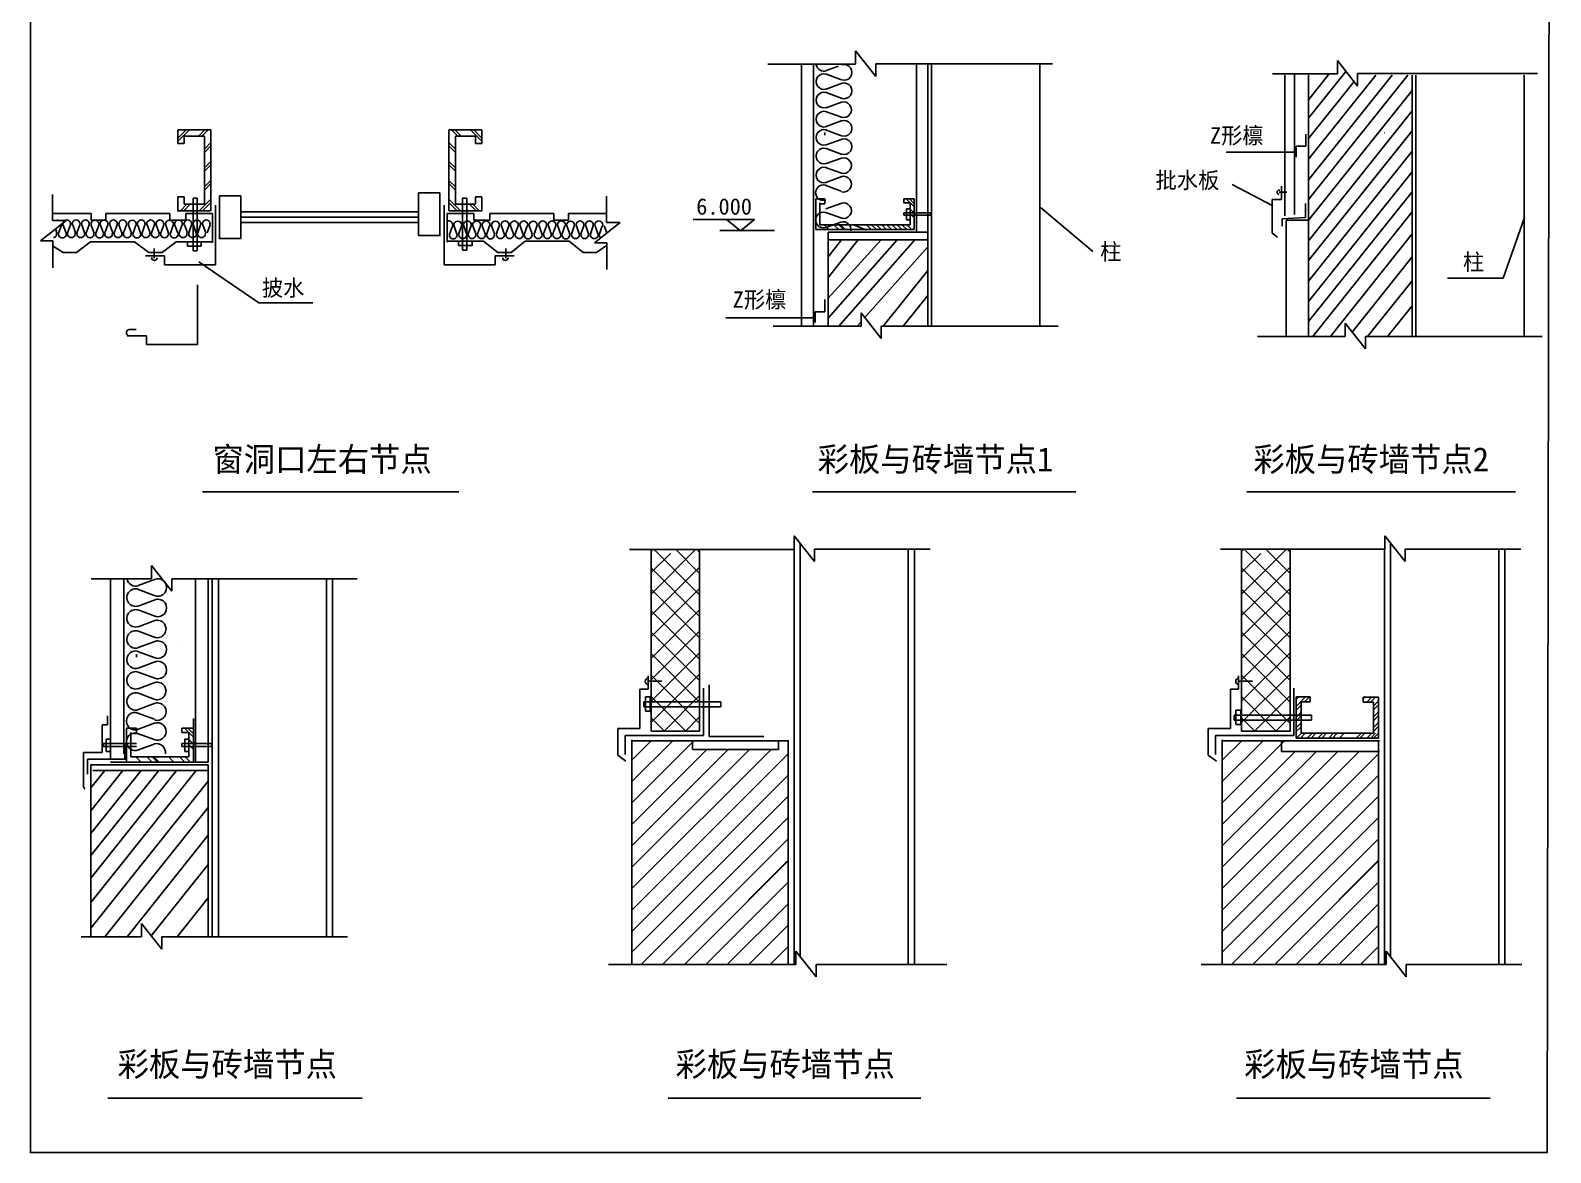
# Model space of a CAD drawing. Header units: metres. Extents: x 874 to 1096, y 466 to 764.
# Drawn here: x 873.6 to 1096.3, y 466.1 to 630.4 of the extents above; entities that cross this region are included whole.
import ezdxf

# ---------------------------------------------------------------- set-up
doc = ezdxf.new("R2010")
doc.units = ezdxf.units.M
doc.layers.add('2', color=1, linetype='Continuous')
doc.layers.add('5', color=7, linetype='Continuous')

msp = doc.modelspace()

# ---------------------------------------------------------------- linework, layer by layer
for p, q in [((994.47, 627.42), (997.43, 623.66)), ((994.47, 625.46), (994.47, 627.42)), ((1065.04, 626.01), (1068, 622.25)), ((1065.04, 624.05), (1065.04, 626.01)), ((981.61, 625.46), (994.47, 625.46)), ((990.09, 624.02), (992.43, 623.16)), ((990.18, 624.51), (991.97, 625.16)), ((990.85, 624.82), (990.85, 624.82)), ((997.43, 625.48), (1023.31, 625.48)), ((997.43, 623.66), (997.43, 625.48)), ((1055.54, 624.05), (1065.04, 624.05)), ((1066.29, 624.39), (1060.83, 617.55)), ((1063.86, 624.05), (1060.83, 620.24)), ((1075.37, 623.86), (1060.83, 605.62)), ((1070.65, 623.86), (1060.83, 611.54)), ((1073.06, 623.86), (1060.83, 608.53)), ((1068, 624.07), (1094.33, 624.07)), ((1068, 622.25), (1068, 624.07)), ((990.18, 621.81), (992.51, 622.67)), ((990.18, 621.3), (992.51, 620.44)), ((1067.51, 622.9), (1060.83, 614.55)), ((1075.99, 621.62), (1060.83, 602.62)), ((1062.85, 623.31), (1062.85, 623.31)), ((990.18, 619.07), (992.4, 619.89)), ((992.51, 619.95), (992.51, 619.95)), ((990.09, 618.53), (992.43, 617.67)), ((990.18, 616.32), (992.51, 617.18)), ((1075.99, 618.61), (1060.83, 599.6)), ((895.19, 613.83), (895.19, 615.86)), ((895.19, 615.86), (900.03, 615.86)), ((895.19, 614.16), (896.9, 615.86)), ((895.19, 614.64), (896.41, 615.86)), ((896.13, 613.83), (896.13, 614.92)), ((896.13, 614.92), (899.1, 614.92)), ((898.23, 614.92), (899.17, 615.86)), ((898.72, 614.92), (899.66, 615.86)), ((899.1, 614.92), (899.1, 604.93)), ((900.03, 615.86), (900.03, 603.99)), ((934.92, 615.86), (934.92, 603.99)), ((939.76, 615.86), (934.92, 615.86)), ((936.24, 614.92), (935.3, 615.86)), ((936.72, 614.92), (935.79, 615.86)), ((935.86, 614.92), (935.86, 604.93)), ((938.83, 614.92), (935.86, 614.92)), ((939.76, 614.16), (938.06, 615.86)), ((939.76, 614.64), (938.55, 615.86)), ((938.83, 613.83), (938.83, 614.92)), ((939.76, 613.83), (939.76, 615.86)), ((989.95, 615.44), (989.95, 615.07)), ((990.09, 615.83), (992.43, 614.97)), ((1060.4, 615.21), (1060.4, 613.45)), ((1075.99, 615.7), (1060.83, 596.7)), ((1071.92, 615.38), (1071.91, 615.39)), ((895.19, 613.83), (896.13, 613.83)), ((899.1, 613.03), (900.03, 613.96)), ((899.1, 612.54), (900.03, 613.48)), ((935.86, 613.03), (934.92, 613.96)), ((935.86, 612.54), (934.92, 613.48)), ((939.76, 613.83), (938.83, 613.83)), ((990.18, 613.62), (992.51, 614.48)), ((990.18, 613.11), (992.51, 612.25)), ((1059.01, 612.55), (1048.74, 612.55)), ((1060.4, 613.45), (1059, 613.45)), ((1059, 613.45), (1059, 611.85)), ((1075.99, 612.7), (1060.83, 593.69)), ((899.1, 610.27), (900.03, 611.2)), ((899.1, 609.78), (900.03, 610.72)), ((935.86, 610.27), (934.92, 611.2)), ((935.86, 609.78), (934.92, 610.72)), ((990.09, 610.34), (992.43, 609.49)), ((990.18, 610.89), (992.4, 611.7)), ((899.1, 607.51), (900.03, 608.44)), ((899.1, 607.02), (900.03, 607.96)), ((935.86, 607.51), (934.92, 608.44)), ((935.86, 607.02), (934.92, 607.96)), ((990.1, 608.14), (992.44, 608.99)), ((1055.57, 604.69), (1049.63, 607.84)), ((1075.99, 609.68), (1060.83, 590.68)), ((876.88, 606.38), (876.88, 602.55)), ((895.19, 603.99), (895.19, 606.02)), ((895.19, 606.02), (896.13, 606.02)), ((896.13, 604.93), (896.13, 606.02)), ((898.34, 603.99), (900.03, 605.68)), ((904.42, 606.16), (901.3, 606.16)), ((901.3, 606.16), (901.3, 599.83)), ((904.42, 599.91), (904.42, 606.16)), ((930.45, 606.59), (933.58, 606.59)), ((930.45, 600.35), (930.45, 606.59)), ((933.58, 606.59), (933.58, 600.27)), ((936.61, 603.99), (934.92, 605.68)), ((938.83, 604.93), (938.83, 606.02)), ((939.76, 606.02), (938.83, 606.02)), ((939.76, 603.99), (939.76, 606.02)), ((958.02, 606.11), (958.02, 602.28)), ((988.65, 601.24), (988.65, 605.72)), ((989.95, 605.72), (988.65, 605.72)), ((989.95, 605.48), (989.71, 605.72)), ((989.95, 605.01), (989.95, 605.72)), ((990.02, 607.73), (992.35, 606.87)), ((1003.08, 605.72), (1001.55, 605.72)), ((1001.55, 605.72), (1001.55, 605.13)), ((1003.08, 604.55), (1001.91, 605.71)), ((1003.06, 605.01), (1002.36, 605.71)), ((1003.08, 601.24), (1003.08, 605.72)), ((1056.87, 605.66), (1055.51, 605.66)), ((1055.51, 605.66), (1055.51, 600.73)), ((1056.5, 606.73), (1057.65, 606.73)), ((1056.87, 607.61), (1056.87, 605.66)), ((1075.99, 606.78), (1060.83, 587.77)), ((900.02, 603.96), (895.18, 603.96)), ((895.58, 603.99), (896.52, 604.93)), ((896.07, 603.99), (897.01, 604.93)), ((899.1, 604.93), (896.13, 604.93)), ((898.83, 603.99), (900.03, 605.19)), ((900.74, 604.83), (900.74, 596.09)), ((904.42, 603.81), (930.53, 603.81)), ((934.21, 604.83), (934.21, 596.09)), ((936.13, 603.99), (934.92, 605.19)), ((934.93, 603.96), (939.77, 603.96)), ((935.86, 604.93), (938.83, 604.93)), ((938.89, 603.99), (937.95, 604.93)), ((939.37, 603.99), (938.44, 604.93)), ((989.24, 605.13), (989.24, 601.95)), ((989.24, 605.01), (989.95, 605.01)), ((990.1, 604.26), (992.44, 605.11)), ((990.1, 603.74), (992.44, 602.89)), ((1001.55, 605.13), (1002.49, 605.13)), ((1001.56, 603.68), (1005.52, 603.68)), ((1001.56, 603.32), (1001.56, 603.68)), ((1001.94, 604.27), (1002.41, 604.27)), ((1001.94, 602.64), (1001.94, 604.27)), ((1002.49, 605.13), (1002.49, 601.95)), ((1003.1, 603.61), (1002.51, 604.19)), ((1003.1, 602.88), (1002.51, 603.47)), ((1005.52, 603.68), (1005.52, 603.32)), ((1021.53, 604.52), (1029.24, 598.04)), ((1060.35, 605.04), (1060.35, 602.99)), ((1075.99, 603.82), (1061.41, 585.55)), ((878.84, 602.55), (875.08, 599.59)), ((876.88, 602.55), (878.84, 602.55)), ((877.28, 601.32), (877.51, 600.71)), ((878.17, 601.87), (877.75, 600.71)), ((878.43, 601.87), (878.85, 600.71)), ((879.48, 601.91), (879.06, 600.75)), ((879.82, 601.91), (880.24, 600.75)), ((880.87, 601.91), (880.44, 600.75)), ((881.14, 601.91), (881.56, 600.75)), ((882.23, 601.91), (881.8, 600.75)), ((882.54, 601.87), (882.96, 600.71)), ((883.63, 601.87), (883.21, 600.71)), ((883.88, 601.87), (884.31, 600.71)), ((884.94, 601.91), (884.52, 600.75)), ((885.27, 601.91), (885.7, 600.75)), ((886.32, 601.91), (885.9, 600.75)), ((886.59, 601.91), (887.01, 600.75)), ((887.68, 601.91), (887.26, 600.75)), ((887.99, 601.87), (888.42, 600.71)), ((889.08, 601.87), (888.66, 600.71)), ((889.34, 601.87), (889.76, 600.71)), ((890.39, 601.91), (889.97, 600.75)), ((890.73, 601.91), (891.15, 600.75)), ((891.78, 601.91), (891.35, 600.75)), ((892.05, 601.91), (892.47, 600.75)), ((893.14, 601.91), (892.71, 600.75)), ((893.45, 601.87), (893.87, 600.71)), ((894.54, 601.87), (894.12, 600.71)), ((894.79, 601.87), (895.22, 600.71)), ((895.85, 601.91), (895.43, 600.75)), ((896.18, 601.91), (896.61, 600.75)), ((897.23, 601.91), (896.81, 600.75)), ((897.49, 601.87), (897.92, 600.71)), ((898.55, 601.91), (898.13, 600.75)), ((898.88, 601.91), (899.31, 600.75)), ((899.93, 601.91), (899.51, 600.75)), ((904.42, 603.03), (930.53, 603.03)), ((904.42, 602.25), (930.53, 602.25)), ((935.42, 601.73), (935, 600.58)), ((935.67, 601.73), (936.1, 600.58)), ((936.76, 601.73), (936.34, 600.58)), ((937.08, 601.77), (937.5, 600.62)), ((938.17, 601.77), (937.74, 600.62)), ((938.44, 601.77), (938.86, 600.62)), ((939.54, 601.77), (939.12, 600.62)), ((939.81, 601.77), (940.24, 600.62)), ((940.87, 601.77), (940.45, 600.62)), ((941.15, 601.77), (941.57, 600.62)), ((942.28, 601.73), (941.86, 600.58)), ((942.6, 601.77), (943.02, 600.62)), ((943.69, 601.77), (943.26, 600.62)), ((943.96, 601.77), (944.38, 600.62)), ((945.06, 601.77), (944.64, 600.62)), ((945.33, 601.77), (945.75, 600.62)), ((946.39, 601.77), (945.97, 600.62)), ((946.66, 601.77), (947.09, 600.62)), ((947.8, 601.73), (947.38, 600.58)), ((948.11, 601.77), (948.54, 600.62)), ((949.21, 601.77), (948.78, 600.62)), ((949.48, 601.77), (949.9, 600.62)), ((950.58, 601.77), (950.16, 600.62)), ((950.85, 601.77), (951.27, 600.62)), ((951.91, 601.77), (951.49, 600.62)), ((952.18, 601.77), (952.61, 600.62)), ((953.27, 601.73), (952.85, 600.58)), ((953.59, 601.77), (954.01, 600.62)), ((954.68, 601.77), (954.25, 600.62)), ((954.95, 601.77), (955.37, 600.62)), ((956.05, 601.77), (955.63, 600.62)), ((959.98, 602.28), (956.22, 599.31)), ((956.32, 601.77), (956.74, 600.62)), ((957.38, 601.77), (956.96, 600.62)), ((957.65, 601.77), (958.03, 600.74)), ((958.02, 602.28), (959.98, 602.28)), ((970.67, 602.73), (979.67, 602.73)), ((975.57, 602.73), (977.62, 601.07)), ((977.62, 601.07), (979.67, 602.73)), ((988.65, 601.24), (1003.08, 601.24)), ((1002.49, 601.95), (989.24, 601.95)), ((990.57, 601.24), (989.86, 601.95)), ((990.1, 601.52), (992.32, 602.34)), ((992.02, 601.24), (991.31, 601.95)), ((992.74, 601.24), (992.03, 601.95)), ((992.97, 601.24), (992.26, 601.95)), ((992.44, 602.39), (992.44, 602.39)), ((996.1, 601.15), (994.33, 601.86)), ((996.7, 601.28), (996.11, 601.87)), ((997.57, 601.18), (996.87, 601.89)), ((998.17, 601.31), (997.59, 601.89)), ((999.02, 601.21), (998.31, 601.92)), ((999.62, 601.34), (999.03, 601.92)), ((1000.61, 601.18), (999.9, 601.89)), ((1001.21, 601.31), (1000.62, 601.89)), ((1001.97, 601.24), (1001.26, 601.95)), ((1005.52, 603.32), (1001.56, 603.32)), ((1002.41, 602.64), (1001.94, 602.64)), ((1002.57, 601.37), (1001.98, 601.95)), ((1060.35, 602.99), (1056.94, 602.8)), ((1056.94, 602.8), (1056.94, 601.75)), ((1058.54, 602.62), (1057.55, 602.62)), ((1060.83, 602.62), (1058.54, 602.62)), ((1092.47, 603.01), (1089.34, 594.12)), ((875.08, 599.59), (876.9, 599.59)), ((876.9, 599.59), (876.9, 595.64)), ((880.19, 600.71), (880.19, 600.71)), ((885.64, 600.71), (885.64, 600.71)), ((891.1, 600.71), (891.1, 600.71)), ((896.55, 600.71), (896.55, 600.71)), ((901.3, 599.91), (904.42, 599.91)), ((933.58, 600.35), (930.45, 600.35)), ((956.22, 599.31), (958.03, 599.31)), ((958.03, 599.31), (958.03, 595.37)), ((982.6, 601.08), (974.61, 601.08)), ((977.27, 601.08), (979.94, 601.08)), ((979.94, 601.08), (982.6, 601.08)), ((990.45, 600.87), (1005.05, 600.87)), ((992.43, 599.72), (990.45, 597.24)), ((1000.58, 599.72), (990.45, 588.24)), ((998.22, 599.72), (990.45, 591.2)), ((994.84, 599.72), (990.45, 594.23)), ((990.45, 599.72), (1005.05, 599.72)), ((1003.15, 599.72), (991.98, 587.05)), ((1001.56, 600), (1001.56, 600)), ((1055.51, 600.73), (1056.26, 600.12)), ((1075.99, 600.6), (1063.98, 585.55)), ((893.27, 597.37), (890.49, 597.37)), ((891.73, 597.04), (891.73, 598.45)), ((893.27, 596.09), (893.27, 597.37)), ((941.69, 596.09), (941.69, 597.37)), ((941.69, 597.37), (944.47, 597.37)), ((943.23, 597.04), (943.23, 598.45)), ((1005.05, 598.73), (995.83, 588.35)), ((1075.99, 597.22), (1067.23, 586.2)), ((1072.5, 598.5), (1072.5, 598.5)), ((900.74, 596.09), (893.27, 596.09)), ((898.31, 596.52), (907.09, 590.49)), ((934.21, 596.09), (941.69, 596.09)), ((1005.05, 595.25), (998.52, 587.07)), ((898.07, 593.15), (898.07, 584.42)), ((1075.99, 593.75), (1069.46, 585.57)), ((1089.34, 594.12), (1081.16, 594.12)), ((907.03, 590.53), (914.97, 590.53)), ((989.98, 590.97), (989.98, 589.21)), ((1005.05, 591.58), (1001.45, 587.07)), ((1075.99, 590.07), (1072.39, 585.57)), ((988.53, 588.31), (975.45, 588.31)), ((989.98, 589.21), (988.58, 589.21)), ((988.58, 589.21), (988.58, 587.61)), ((995.28, 589.03), (998.24, 585.27)), ((995.28, 587.07), (995.28, 589.03)), ((890.6, 585.69), (887.81, 585.69)), ((890.6, 584.42), (890.6, 585.69)), ((982.42, 587.07), (995.28, 587.07)), ((995.29, 587.74), (994.68, 587.05)), ((998.24, 587.09), (1024.13, 587.09)), ((998.24, 585.27), (998.24, 587.09)), ((1053.32, 585.57), (1066.18, 585.57)), ((1066.18, 587.53), (1069.14, 583.77)), ((1066.18, 585.57), (1066.18, 587.53)), ((1069.14, 585.59), (1095.03, 585.59)), ((1069.14, 583.77), (1069.14, 585.59)), ((898.07, 584.42), (890.6, 584.42)), ((898.83, 562.85), (936.35, 562.85)), ((988.19, 562.85), (1026.72, 562.85)), ((1051.79, 562.85), (1091.15, 562.85)), ((961.37, 554.41), (985.48, 554.41)), ((964.54, 541.02), (964.54, 554.48)), ((964.54, 554.14), (964.85, 554.44)), ((964.54, 547.86), (971.1, 554.42)), ((964.93, 554.44), (971.64, 547.73)), ((968.03, 554.48), (971.64, 550.87)), ((971.22, 554.42), (971.64, 554)), ((971.64, 527.81), (971.64, 554.42)), ((985.48, 556.37), (988.44, 552.61)), ((985.48, 554.41), (985.48, 556.37)), ((988.44, 552.61), (988.44, 554.43)), ((988.44, 554.43), (1005.39, 554.43)), ((1047.9, 554.45), (1072.01, 554.45)), ((1051.02, 541.02), (1051.02, 554.48)), ((1051.02, 554.14), (1051.32, 554.44)), ((1051.02, 547.86), (1057.58, 554.42)), ((1051.41, 554.44), (1058.12, 547.73)), ((1054.51, 554.48), (1058.12, 550.87)), ((1057.7, 554.42), (1058.12, 554)), ((1058.12, 527.81), (1058.12, 554.42)), ((1072.01, 556.41), (1074.97, 552.65)), ((1072.01, 554.45), (1072.01, 556.41)), ((1074.97, 554.46), (1091.92, 554.46)), ((1074.97, 552.65), (1074.97, 554.46)), ((964.54, 551), (967.37, 553.82)), ((1051.02, 551), (1053.84, 553.82)), ((882.51, 550.07), (891.36, 550.07)), ((889.39, 549.1), (891.93, 550.05)), ((891.36, 552.03), (894.32, 548.27)), ((891.36, 550.07), (891.36, 552.03)), ((894.32, 548.27), (894.32, 550.08)), ((894.32, 550.08), (921.5, 550.08)), ((964.54, 544.73), (971.64, 551.82)), ((964.54, 551.69), (971.64, 544.6)), ((1051.02, 544.73), (1058.12, 551.82)), ((1051.02, 551.69), (1058.12, 544.6)), ((889.3, 548.56), (891.89, 547.61)), ((890.14, 549.45), (890.14, 549.45)), ((964.54, 541.59), (971.64, 548.69)), ((964.54, 548.56), (971.64, 541.46)), ((1051.02, 541.59), (1058.12, 548.69)), ((1051.02, 548.56), (1058.12, 541.46)), ((889.39, 546.11), (891.98, 547.06)), ((889.39, 545.54), (891.98, 544.59)), ((964.54, 538.45), (971.64, 545.55)), ((1051.02, 538.45), (1058.12, 545.55)), ((889.39, 543.07), (891.85, 543.98)), ((891.98, 544.04), (891.98, 544.04)), ((964.54, 545.42), (971.64, 538.32)), ((1051.02, 545.42), (1058.12, 538.32)), ((889.3, 542.47), (891.89, 541.52)), ((964.54, 535.32), (971.64, 542.41)), ((964.54, 542.28), (971.64, 535.19)), ((1051.02, 535.32), (1058.12, 542.41)), ((1051.02, 542.28), (1058.12, 535.19)), ((889.14, 539.04), (889.14, 538.64)), ((889.3, 539.47), (891.89, 538.52)), ((889.39, 540.02), (891.98, 540.97)), ((895.15, 540.65), (895.14, 540.65)), ((964.54, 527.81), (964.54, 541.02)), ((964.54, 532.18), (971.64, 539.28)), ((964.54, 539.15), (971.64, 532.05)), ((1051.02, 527.81), (1051.02, 541.02)), ((1051.02, 532.18), (1058.12, 539.28)), ((1051.02, 539.15), (1058.12, 532.05)), ((889.39, 537.03), (891.98, 537.98)), ((889.39, 536.45), (891.98, 535.5)), ((889.39, 533.99), (891.85, 534.89)), ((964.54, 529.04), (971.64, 536.14)), ((964.54, 536.01), (971.64, 528.91)), ((973.03, 534.56), (973.03, 527.01)), ((1051.02, 529.04), (1058.12, 536.14)), ((1051.02, 536.01), (1058.12, 528.91)), ((889.3, 533.38), (891.89, 532.43)), ((964.54, 532.87), (969.61, 527.81)), ((966.44, 527.81), (971.64, 533)), ((1051.02, 532.87), (1056.09, 527.81)), ((1052.92, 527.81), (1058.12, 533)), ((1059.02, 531.42), (1060.39, 532.8)), ((1059.02, 532.43), (1059.38, 532.8)), ((1060.24, 532.09), (1060.95, 532.8)), ((1068.82, 532.54), (1069.04, 532.76)), ((1069.35, 532.05), (1070.06, 532.76)), ((1069.9, 532.05), (1070.61, 532.76)), ((1070.31, 531.45), (1071.02, 532.16)), ((889.22, 530.48), (891.81, 529.53)), ((889.31, 530.93), (891.9, 531.88)), ((1059.02, 530.87), (1059.73, 531.58)), ((1059.02, 529.85), (1059.73, 530.56)), ((1059.02, 529.3), (1059.73, 530.01)), ((1070.31, 530.89), (1071.02, 531.6)), ((1070.31, 529.88), (1071.02, 530.59)), ((1070.31, 529.32), (1071.02, 530.03)), ((884.14, 528.7), (884.9, 528.7)), ((889.14, 528.23), (887.7, 528.23)), ((887.7, 523.26), (887.7, 528.23)), ((889.14, 527.97), (888.88, 528.23)), ((889.14, 527.45), (889.14, 528.23)), ((889.31, 528.04), (891.9, 528.99)), ((895.79, 528.23), (895.79, 527.58)), ((897.49, 528.23), (895.79, 528.23)), ((897.49, 526.93), (896.19, 528.22)), ((897.47, 527.44), (896.69, 528.22)), ((897.49, 523.27), (897.49, 529.66)), ((964.54, 529.74), (966.47, 527.81)), ((964.54, 527.81), (971.64, 527.81)), ((969.58, 527.81), (971.64, 529.87)), ((1051.02, 529.74), (1052.95, 527.81)), ((1051.02, 527.81), (1058.12, 527.81)), ((1056.05, 527.81), (1058.12, 529.87)), ((1059.02, 528.28), (1059.73, 528.99)), ((1059.02, 527.73), (1059.73, 528.44)), ((1070.31, 528.31), (1071.02, 529.02)), ((1070.31, 527.76), (1071.02, 528.46)), ((884.28, 525.97), (889.14, 525.97)), ((889.14, 525.56), (884.28, 525.56)), ((884.32, 525.56), (884.32, 525.97)), ((884.74, 526.63), (885.27, 526.63)), ((884.74, 524.81), (884.74, 526.63)), ((888.35, 527.58), (888.35, 524.05)), ((888.35, 527.45), (889.14, 527.45)), ((889.31, 527.46), (891.9, 526.51)), ((889.31, 525), (891.77, 525.9)), ((891.9, 525.97), (891.9, 525.97)), ((895.79, 527.58), (896.84, 527.58)), ((895.8, 525.56), (895.8, 525.97)), ((895.8, 525.97), (900.2, 525.97)), ((900.2, 525.56), (895.8, 525.56)), ((896.22, 524.81), (896.22, 526.63)), ((896.22, 526.63), (896.75, 526.63)), ((896.84, 527.58), (896.84, 524.05)), ((897.51, 525.89), (896.86, 526.54)), ((897.51, 525.08), (896.86, 525.74)), ((900.2, 525.97), (900.2, 525.56)), ((961.71, 520.41), (967.69, 526.39)), ((961.71, 523.55), (964.55, 526.39)), ((961.71, 517.28), (970.59, 526.16)), ((970.59, 525.12), (970.59, 526.4)), ((973.03, 527.01), (981.06, 527.01)), ((983.18, 525.12), (983.18, 526.4)), ((1048.19, 517.28), (1057.3, 526.39)), ((1048.19, 520.41), (1054.17, 526.39)), ((1048.19, 523.55), (1051.03, 526.39)), ((1056.88, 524.79), (1056.88, 526.39)), ((1059.06, 526.76), (1059.77, 527.47)), ((1059.62, 526.76), (1060.33, 527.47)), ((1060.63, 526.76), (1061.34, 527.47)), ((1061.19, 526.76), (1061.9, 527.47)), ((1062.2, 526.76), (1062.91, 527.47)), ((1062.76, 526.76), (1063.46, 527.47)), ((1063.77, 526.76), (1064.48, 527.47)), ((1064.32, 526.76), (1065.03, 527.47)), ((1065.34, 526.76), (1066.05, 527.47)), ((1067.8, 526.76), (1068.51, 527.47)), ((1068.35, 526.76), (1069.06, 527.47)), ((1069.37, 526.76), (1070.08, 527.47)), ((1069.92, 526.76), (1070.63, 527.47)), ((1070.33, 526.76), (1071.02, 527.45)), ((1070.89, 526.76), (1071.02, 526.9)), ((881.39, 524.66), (884.14, 524.66)), ((881.97, 523.68), (887.45, 523.68)), ((885.27, 524.81), (884.74, 524.81)), ((885.35, 523.27), (899.67, 523.27)), ((887.7, 523.26), (897.49, 523.26)), ((896.84, 524.05), (888.35, 524.05)), ((889.83, 523.26), (889.04, 524.05)), ((891.43, 523.26), (890.65, 524.05)), ((892.24, 523.26), (891.45, 524.05)), ((892.49, 523.26), (891.71, 524.05)), ((894.65, 523.26), (893.86, 524.05)), ((896.25, 523.26), (895.47, 524.05)), ((895.8, 523.31), (895.8, 523.31)), ((896.75, 524.81), (896.22, 524.81)), ((896.92, 523.4), (896.27, 524.05)), ((961.71, 514.14), (972.69, 525.12)), ((961.71, 504.73), (982.1, 525.12)), ((961.71, 507.87), (978.96, 525.12)), ((961.71, 511), (975.83, 525.12)), ((961.71, 501.59), (984.59, 524.48)), ((1048.19, 514.14), (1058.84, 524.79)), ((1048.19, 504.73), (1068.25, 524.79)), ((1048.19, 507.87), (1065.11, 524.79)), ((1048.19, 511), (1061.98, 524.79)), ((1048.19, 501.59), (1071.07, 524.48)), ((882.49, 522.87), (899.67, 522.87)), ((884.52, 522.01), (882.49, 519.47)), ((887.17, 522.01), (882.49, 516.14)), ((889.85, 522.01), (882.49, 512.79)), ((892.42, 522.01), (882.49, 509.57)), ((895.04, 522.01), (882.49, 506.28)), ((897.89, 522.01), (882.49, 502.71)), ((899.58, 522.01), (882.75, 522.01)), ((961.71, 498.46), (984.59, 521.34)), ((1048.19, 498.46), (1071.07, 521.34)), ((881.39, 519.7), (881.61, 519.29)), ((899.67, 520.49), (882.49, 498.96)), ((899.67, 516.63), (884.53, 497.65)), ((961.71, 495.41), (984.59, 518.29)), ((1048.19, 495.41), (1071.07, 518.29)), ((963.01, 493.57), (984.59, 515.15)), ((1049.49, 493.57), (1071.07, 515.15)), ((899.67, 512.56), (887.78, 497.65)), ((966.15, 493.57), (984.59, 512.02)), ((1052.62, 493.57), (1071.07, 512.02)), ((899.67, 508.28), (891.32, 497.81)), ((969.41, 493.61), (984.59, 508.79)), ((978.78, 503.07), (984.59, 508.88)), ((1055.89, 493.61), (1071.07, 508.79)), ((1065.26, 503.07), (1071.07, 508.88)), ((972.51, 493.57), (984.59, 505.66)), ((1058.98, 493.57), (1071.07, 505.66)), ((899.67, 503.37), (895.11, 497.65)), ((975.64, 493.57), (984.59, 502.52)), ((1062.12, 493.57), (1071.07, 502.52)), ((889.91, 497.65), (889.91, 499.61)), ((889.91, 499.61), (892.87, 495.85)), ((978.78, 493.57), (984.59, 499.38)), ((1065.26, 493.57), (1071.07, 499.38)), ((881.06, 497.65), (889.91, 497.65)), ((892.87, 497.67), (920.05, 497.67)), ((892.87, 495.85), (892.87, 497.67)), ((981.92, 493.57), (984.59, 496.25)), ((985.73, 495.56), (988.69, 491.8)), ((985.73, 493.6), (985.73, 495.56)), ((1068.39, 493.57), (1071.07, 496.25)), ((1072.17, 495.56), (1075.13, 491.8)), ((1072.17, 493.6), (1072.17, 495.56)), ((958.29, 493.6), (985.73, 493.6)), ((988.69, 491.8), (988.69, 493.62)), ((988.69, 493.62), (1007.86, 493.62)), ((1045.1, 493.6), (1072.17, 493.6)), ((1075.13, 493.62), (1092.08, 493.62)), ((1075.13, 491.8), (1075.13, 493.62)), ((884.96, 474.04), (922.22, 474.04)), ((967.02, 474.04), (1004.02, 474.04)), ((1050.27, 474.04), (1087.4, 474.04))]:
    msp.add_line(p, q)
msp.add_lwpolyline([(873.62, 763.65), (1096.27, 763.65), (1095.75, 466.08), (873.62, 466.08)], close=True)
for points in [[(1056.6, 607, 0.04), (1056.54, 607.01, 1), (1056.54, 606.37, 1)], [(891.39, 597.16, 0.04), (891.39, 597.1, 1), (892.17, 597.1, 1)], [(943.56, 597.16, -0.04), (943.57, 597.1, -1), (942.79, 597.1, -1)]]:
    msp.add_lwpolyline(points, format="xyb")
for centre, radius, start, end in [((989.85, 622.91), 1.15, 71.69, 288.31), ((989.85, 625.58), 1.15, 192.01, 288.31), ((992.79, 624.25), 1.15, 254.04, 105.96), ((989.85, 620.19), 1.15, 71.69, 288.31), ((992.79, 621.55), 1.15, 254.04, 105.96), ((992.71, 618.78), 1.15, 254.04, 105.96), ((989.85, 617.4), 1.15, 71.69, 288.31), ((992.79, 616.06), 1.15, 254.04, 105.96), ((989.85, 614.73), 1.15, 71.69, 288.31), ((992.79, 613.37), 1.15, 254.04, 105.96), ((989.85, 612.01), 1.15, 71.69, 288.31), ((989.85, 609.21), 1.15, 71.69, 288.31), ((992.71, 610.6), 1.15, 254.04, 105.96), ((992.72, 607.88), 1.15, 254.04, 105.96), ((989.78, 606.63), 1.15, 71.69, 288.31), ((989.78, 602.64), 1.15, 71.69, 288.31), ((992.72, 604), 1.15, 254.04, 105.96), ((877.63, 602.03), 0.57, 64.21, 113.3), ((877.63, 602.03), 0.57, 341.69, 1.34), ((878.94, 602.07), 0.57, 341.69, 198.31), ((880.32, 602.07), 0.57, 341.69, 198.31), ((881.68, 602.07), 0.57, 341.69, 198.31), ((883.08, 602.03), 0.57, 341.69, 198.31), ((884.4, 602.07), 0.57, 341.69, 198.31), ((885.78, 602.07), 0.57, 341.69, 198.31), ((887.14, 602.07), 0.57, 341.69, 198.31), ((888.54, 602.03), 0.57, 341.69, 198.31), ((889.85, 602.07), 0.57, 341.69, 198.31), ((891.23, 602.07), 0.57, 341.69, 198.31), ((892.59, 602.07), 0.57, 341.69, 198.31), ((893.99, 602.03), 0.57, 341.69, 198.31), ((895.31, 602.07), 0.57, 341.69, 198.31), ((896.68, 602.07), 0.57, 341.69, 198.31), ((898.01, 602.07), 0.57, 341.69, 198.31), ((899.38, 602.07), 0.57, 341.69, 198.31), ((934.9, 601.93), 0.57, 341.69, 118.49), ((936.22, 601.89), 0.57, 341.69, 198.31), ((937.62, 601.93), 0.57, 341.69, 198.31), ((938.98, 601.93), 0.57, 341.69, 198.31), ((940.36, 601.93), 0.57, 341.69, 198.31), ((941.74, 601.89), 0.57, 341.69, 198.31), ((943.14, 601.93), 0.57, 341.69, 198.31), ((944.5, 601.93), 0.57, 341.69, 198.31), ((945.88, 601.93), 0.57, 341.69, 198.31), ((947.26, 601.89), 0.57, 341.69, 198.31), ((948.66, 601.93), 0.57, 341.69, 198.31), ((950.02, 601.93), 0.57, 341.69, 198.31), ((951.4, 601.93), 0.57, 341.69, 198.31), ((952.73, 601.89), 0.57, 341.69, 198.31), ((954.13, 601.93), 0.57, 341.69, 198.31), ((955.49, 601.93), 0.57, 341.69, 198.31), ((956.87, 601.93), 0.57, 341.69, 198.31), ((992.63, 601.23), 1.15, 351.54, 105.96), ((876.9, 600.61), 0.57, 281.24, 15.96), ((878.3, 600.57), 0.57, 164.04, 15.96), ((879.61, 600.62), 0.57, 164.04, 15.96), ((881, 600.62), 0.57, 164.04, 15.96), ((882.35, 600.61), 0.57, 164.04, 15.96), ((883.76, 600.57), 0.57, 164.04, 15.96), ((885.07, 600.62), 0.57, 164.04, 15.96), ((886.46, 600.62), 0.57, 164.04, 15.96), ((887.81, 600.61), 0.57, 164.04, 15.96), ((889.21, 600.57), 0.57, 164.04, 15.96), ((890.52, 600.62), 0.57, 164.04, 15.96), ((891.91, 600.62), 0.57, 164.04, 15.96), ((893.26, 600.61), 0.57, 164.04, 15.96), ((894.67, 600.57), 0.57, 164.04, 15.96), ((895.98, 600.62), 0.57, 164.04, 15.96), ((897.37, 600.62), 0.57, 164.04, 15.96), ((898.68, 600.62), 0.57, 164.04, 15.96), ((935.55, 600.44), 0.57, 164.04, 15.96), ((936.95, 600.48), 0.57, 164.04, 15.96), ((938.3, 600.49), 0.57, 164.04, 15.96), ((939.69, 600.48), 0.57, 164.04, 15.96), ((941, 600.44), 0.57, 164.04, 15.96), ((942.47, 600.48), 0.57, 164.04, 15.96), ((943.82, 600.49), 0.57, 164.04, 15.96), ((945.21, 600.48), 0.57, 164.04, 15.96), ((946.52, 600.44), 0.57, 164.04, 15.96), ((947.99, 600.48), 0.57, 164.04, 15.96), ((949.34, 600.49), 0.57, 164.04, 15.96), ((950.73, 600.48), 0.57, 164.04, 15.96), ((952.04, 600.44), 0.57, 164.04, 15.96), ((953.46, 600.48), 0.57, 164.04, 15.96), ((954.81, 600.49), 0.57, 164.04, 15.96), ((956.2, 600.48), 0.57, 164.04, 15.96), ((957.51, 600.44), 0.57, 164.04, 226.46), ((889.03, 550.3), 1.28, 192.01, 288.31), ((892.29, 548.82), 1.28, 254.04, 105.96), ((889.03, 547.34), 1.28, 71.69, 288.31), ((889.03, 544.31), 1.28, 71.69, 288.31), ((892.29, 545.83), 1.28, 254.04, 105.96), ((892.2, 542.75), 1.28, 254.04, 105.96), ((889.03, 541.22), 1.28, 71.69, 288.31), ((889.03, 538.25), 1.28, 71.69, 288.31), ((892.29, 539.73), 1.28, 254.04, 105.96), ((892.29, 536.74), 1.28, 254.04, 105.96), ((889.03, 535.23), 1.28, 71.69, 288.31), ((892.2, 533.67), 1.28, 254.04, 105.96), ((889.03, 532.13), 1.28, 71.69, 288.31), ((888.95, 529.26), 1.28, 71.69, 288.31), ((892.21, 530.65), 1.28, 254.04, 105.96), ((892.21, 527.75), 1.28, 254.04, 105.96), ((888.95, 526.24), 1.28, 71.69, 288.31), ((892.12, 524.68), 1.28, 351.54, 105.96)]:
    msp.add_arc(centre, radius, start, end)
at = {"layer": '2'}
for p, q in [((986.54, 625.35), (986.54, 587.05)), ((988.31, 625.35), (988.31, 587.05)), ((1003.38, 625.36), (1003.38, 600.87)), ((1005.05, 625.36), (1005.05, 600.87)), ((1005.58, 625.36), (1005.58, 587.07)), ((1021.45, 625.36), (1021.45, 587.07)), ((1057.35, 623.84), (1057.35, 603.25)), ((1058.75, 623.89), (1058.75, 603.42)), ((1060.83, 623.84), (1060.83, 585.55)), ((1075.99, 623.86), (1075.99, 599.37)), ((1075.99, 623.86), (1075.99, 585.57)), ((1076.52, 623.86), (1076.52, 585.57)), ((1092.4, 623.86), (1092.4, 585.57)), ((876.95, 603.6), (882.52, 603.6)), ((882.52, 603.6), (882.52, 602.61)), ((884.67, 602.61), (884.67, 603.6)), ((884.67, 603.6), (894.06, 603.6)), ((894.06, 603.6), (894.06, 602.61)), ((896.37, 602.61), (896.37, 603.6)), ((896.37, 603.6), (900.28, 603.6)), ((900.28, 603.6), (900.28, 599.27)), ((934.67, 603.6), (934.67, 599.37)), ((938.58, 603.6), (934.67, 603.6)), ((938.58, 602.61), (938.58, 603.6)), ((950.29, 603.6), (940.89, 603.6)), ((940.89, 603.6), (940.89, 602.61)), ((950.29, 602.61), (950.29, 603.6)), ((958, 603.6), (952.43, 603.6)), ((952.43, 603.6), (952.43, 602.61)), ((882.52, 602.61), (884.67, 602.61)), ((894.06, 602.61), (896.37, 602.61)), ((940.89, 602.61), (938.58, 602.61)), ((952.43, 602.61), (950.29, 602.61)), ((1057.55, 602.62), (1057.55, 585.55)), ((880.36, 597.87), (882.43, 599.42)), ((882.43, 599.42), (886.33, 599.42)), ((886.33, 599.42), (888.88, 599.42)), ((888.88, 599.42), (890.95, 597.87)), ((892.9, 597.87), (894.97, 599.42)), ((894.97, 599.42), (898.87, 599.42)), ((898.87, 599.42), (900.34, 599.42)), ((936.08, 599.52), (934.62, 599.52)), ((939.99, 599.52), (936.08, 599.52)), ((942.06, 597.87), (939.99, 599.52)), ((946.08, 599.52), (944.01, 597.87)), ((948.63, 599.52), (946.08, 599.52)), ((952.53, 599.52), (948.63, 599.52)), ((954.6, 597.87), (952.53, 599.52)), ((990.45, 600.87), (990.45, 587.05)), ((1005.05, 600.87), (1005.05, 587.07)), ((876.95, 598.8), (878.4, 597.87)), ((878.4, 597.87), (880.36, 597.87)), ((890.95, 597.87), (892.9, 597.87)), ((944.01, 597.87), (942.06, 597.87)), ((956.55, 597.87), (954.6, 597.87)), ((958, 598.9), (956.55, 597.87)), ((888.24, 586.59), (889.09, 586.59)), ((986.36, 555.25), (986.36, 494.64)), ((1072.84, 555.4), (1072.84, 494.64)), ((985.47, 554.37), (985.47, 493.61)), ((1002.2, 554.37), (1002.2, 493.61)), ((1003.09, 554.37), (1003.09, 493.61)), ((1071.95, 554.37), (1071.95, 493.61)), ((1088.68, 554.37), (1088.68, 493.61)), ((1089.57, 554.37), (1089.57, 493.61)), ((885.35, 550.04), (885.35, 523.68)), ((887.32, 550.04), (887.32, 524.49)), ((897.82, 550.05), (897.82, 523.27)), ((899.67, 550.05), (899.67, 523.27)), ((900.26, 550.05), (900.26, 497.67)), ((901.15, 550.05), (901.15, 497.67)), ((916.99, 550.05), (916.99, 497.67)), ((917.88, 550.05), (917.88, 497.67)), ((884.9, 530.04), (884.9, 528.7)), ((884.14, 528.7), (884.14, 524.66)), ((887.45, 525.8), (887.45, 523.6)), ((881.39, 524.66), (881.39, 519.7)), ((881.97, 523.68), (881.97, 521.48)), ((882.49, 522.87), (882.49, 497.65)), ((899.67, 522.87), (899.67, 497.67))]:
    msp.add_line(p, q, dxfattribs=at)
msp.add_arc((888.15, 586.13), 0.47, 78.92, 289.04, dxfattribs=at)
at = {"layer": '5'}
for p, q in [((897.44, 598.13), (897.44, 605.84)), ((897.44, 605.84), (898.06, 605.84)), ((898.06, 598.13), (898.06, 605.84)), ((936.89, 598.22), (936.89, 605.84)), ((937.52, 605.84), (936.89, 605.84)), ((937.52, 598.22), (937.52, 605.84)), ((896.64, 599.42), (898.63, 599.42)), ((896.64, 599.42), (896.64, 598.8)), ((898.63, 599.42), (898.63, 598.8)), ((936.33, 599.52), (936.33, 598.9)), ((938.31, 599.52), (936.33, 599.52)), ((938.31, 599.52), (938.31, 598.9)), ((896.64, 598.8), (898.63, 598.8)), ((897.44, 598.13), (898.06, 598.13)), ((938.31, 598.9), (936.33, 598.9)), ((937.52, 598.22), (936.89, 598.22)), ((964.08, 535.09), (966.11, 535.09)), ((964.09, 535.88), (964.09, 533.96)), ((1050.56, 535.09), (1052.59, 535.09)), ((1050.57, 535.88), (1050.57, 533.96)), ((964.09, 533.96), (962.89, 533.96)), ((962.89, 533.96), (962.89, 528.19)), ((964.41, 532.79), (963.7, 532.79)), ((963.7, 532.79), (963.7, 530.72)), ((964.41, 532.79), (964.41, 530.72)), ((972.19, 534.1), (972.19, 527.13)), ((1050.57, 533.96), (1049.37, 533.96)), ((1049.37, 533.96), (1049.37, 528.19)), ((1058.67, 534.1), (1058.67, 527.13)), ((1061.07, 532.8), (1059.02, 532.8)), ((1059.02, 532.8), (1059.02, 526.76)), ((1061.07, 532.09), (1061.07, 532.8)), ((1071.05, 532.76), (1068.84, 532.76)), ((1068.84, 532.05), (1068.84, 532.76)), ((1071.05, 526.76), (1071.05, 532.76)), ((963.45, 532.07), (974.76, 532.07)), ((963.45, 532.07), (963.45, 531.36)), ((963.45, 531.36), (974.76, 531.36)), ((964.41, 530.72), (963.7, 530.72)), ((974.76, 532.07), (974.76, 531.36)), ((1049.93, 530.13), (1061.24, 530.13)), ((1049.93, 530.13), (1049.93, 529.42)), ((1050.89, 530.84), (1050.18, 530.84)), ((1050.18, 530.84), (1050.18, 528.77)), ((1050.89, 530.84), (1050.89, 528.77)), ((1061.07, 532.09), (1059.73, 532.09)), ((1059.73, 532.09), (1059.73, 527.47)), ((1061.24, 530.13), (1061.24, 529.42)), ((1070.34, 532.05), (1068.84, 532.05)), ((1070.34, 527.47), (1070.34, 532.05)), ((962.89, 528.19), (959.65, 528.19)), ((959.65, 528.19), (959.65, 524.28)), ((1049.37, 528.19), (1046.13, 528.19)), ((1046.13, 528.19), (1046.13, 524.28)), ((1049.93, 529.42), (1061.24, 529.42)), ((1050.89, 528.77), (1050.18, 528.77)), ((972.19, 527.13), (960.73, 527.13)), ((960.73, 527.13), (960.73, 524.39)), ((961.71, 526.53), (961.71, 493.71)), ((961.71, 526.39), (984.71, 526.39)), ((984.59, 526.39), (984.59, 493.71)), ((1058.67, 527.13), (1047.21, 527.13)), ((1047.21, 527.13), (1047.21, 524.39)), ((1048.19, 526.53), (1048.19, 493.71)), ((1048.19, 526.39), (1071.19, 526.39)), ((1059.02, 526.76), (1071.05, 526.76)), ((1059.73, 527.47), (1070.34, 527.47)), ((1071.07, 526.39), (1071.07, 493.71)), ((959.65, 524.28), (960.85, 523.38)), ((970.59, 525.12), (983.18, 525.12)), ((1046.13, 524.28), (1047.33, 523.38)), ((1056.88, 524.79), (1071.19, 524.79))]:
    msp.add_line(p, q, dxfattribs=at)
for points in [[(964.09, 535.54, 0.4), (963.67, 535.09, 1)], [(963.67, 535.09, 0.4), (964.09, 534.65, 1)], [(1050.57, 535.54, 0.4), (1050.15, 535.09, 1)], [(1050.15, 535.09, 0.4), (1050.57, 534.65, 1)]]:
    msp.add_lwpolyline(points, format="xyb", dxfattribs=at)

# ---------------------------------------------------------------- texts
for s, height, p in [('Z形檩', 2.4, (1046.38, 613.81)), ('批水板', 2.4, (1038.4, 607.26)), ('6.000', 2.4, (971.14, 603.42)), ('柱', 2.4, (1030.29, 596.81)), ('柱', 2.4, (1083.43, 595.3)), ('披水', 2.4, (907.52, 591.5)), ('Z形檩', 2.4, (976.48, 589.78)), ('窗洞口左右节点', 3.53, (900.28, 565.83)), ('彩板与砖墙节点1', 3.53, (988.92, 565.83)), ('彩板与砖墙节点2', 3.53, (1052.74, 565.83)), ('彩板与砖墙节点', 3.53, (886.39, 477.25)), ('彩板与砖墙节点', 3.53, (968.11, 477.25)), ('彩板与砖墙节点', 3.53, (1051.4, 477.25))]:
    msp.add_text(s, height=height).set_placement(p)

doc.saveas('drawing.dxf')
